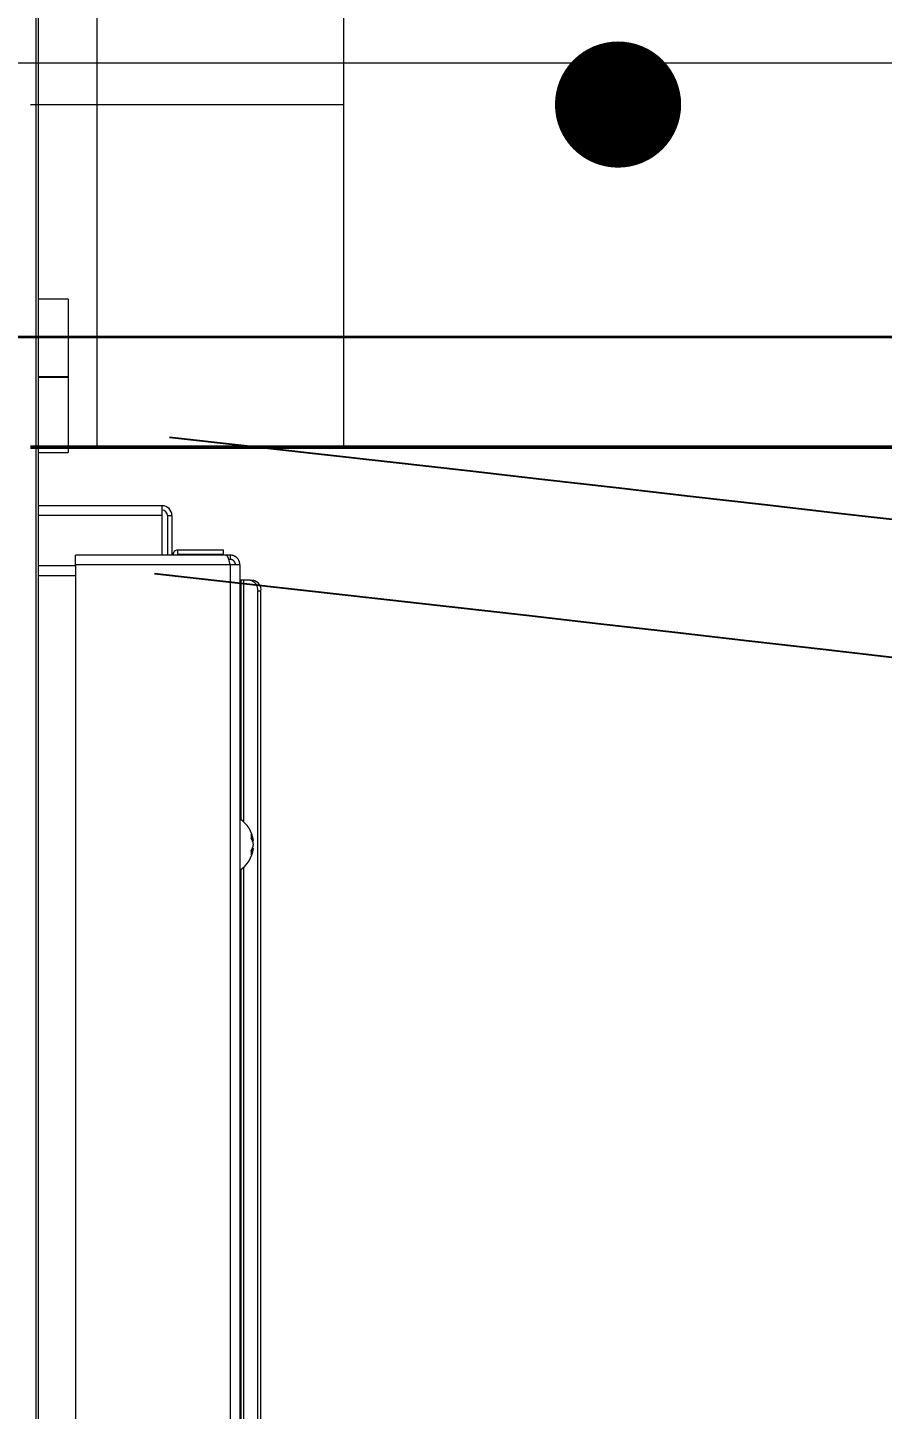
# Model space of a CAD drawing. Header units: metres. Extents: x -101133.8 to -101066.7, y -24899.3 to -24824.7.
# Drawn here: x -101109.7792 to -101109.6233, y -24848.5268 to -24848.2747 of the extents above; entities that cross this region are included whole.
import ezdxf

# ---------------------------------------------------------------- set-up
doc = ezdxf.new("R2010")
doc.units = ezdxf.units.M
doc.header["$LTSCALE"] = 0.2
doc.header["$PDSIZE"] = -5
doc.linetypes.add('AXES', pattern=[50.8, 31.75, -6.35, 6.35, -6.35])
doc.linetypes.add('CACHE', pattern=[9.525, 6.35, -3.175])
for name, color, linetype in [('CMT-COTATION DIVERS', 1, 'Continuous'), ('CMT-CVC-CTA1-SOUFFLAGE', 4, 'Continuous'), ('CMT-CVC-MATERIEL', 30, 'Continuous'), ('CMT-PLB-EV-SOUS DALLAGE', 1, 'Continuous'), ('CMT-VRV1', 5, 'Continuous')]:
    doc.layers.add(name, color=color, linetype=linetype)
doc.styles.get("Standard").update_dxf_attribs({"font": 'arial.ttf'})
doc.dimstyles.get("Standard").update_dxf_attribs({"dimtxt": 0.18, "dimasz": 0.18, "dimexe": 0.18, "dimexo": 0.0625, "dimgap": 0.09, "dimtad": 0, "dimtih": 1, "dimtoh": 1, "dimdec": 4, "dimzin": 0, "dimdsep": 46, "dimtxsty": 'Standard', "dimcen": 0.09, "dimadec": 0, "dimazin": 0, "dimtfac": 1, "dimtdec": 4, "dimtofl": 0, "dimtmove": 0, "dimatfit": 3, "dimfxl": 1, "dimtolj": 1, "dimtzin": 0, "dimarcsym": 0})

# ---------------------------------------------------------------- blocks, each defined once
blk = doc.blocks.new('Cassette 600x600')
at = {"linetype": 'Continuous', "lineweight": 13}
for p, q in [((-20381.93, 608.63), (-20381.93, 608.07)), ((-20089.53, 608.63), (-20381.93, 608.63)), ((-20089.53, 608.07), (-20381.93, 608.07)), ((-20383.93, 606.65), (-20383.93, 607.22)), ((-20383.93, 606.65), (-20383.93, 605.53)), ((-20383.93, 605.53), (-20383.93, 605.01)), ((-20339.85, 605.53), (-20383.93, 605.53)), ((-20340.29, 605.01), (-20383.93, 605.01)), ((-20383.93, 605.01), (-20383.93, 604.81)), ((-20336.44, 607.08), (-20336.44, 607.26)), ((-20335.02, 607.08), (-20335.02, 607.26)), ((-20105.45, 605.53), (-20331.61, 605.53)), ((-20105.89, 605.01), (-20331.17, 605.01)), ((-20388.53, 603.01), (-20387.73, 603.01)), ((-20388.53, 603.01), (-20388.53, 602.3)), ((-20387.73, 603.01), (-20387.73, 602.74)), ((-20386.73, 604.81), (-20084.73, 604.81)), ((-20386.73, 604.81), (-20386.73, 603.01)), ((-20386.73, 603.01), (-20386.73, 574.81)), ((-20386.73, 603.01), (-20084.73, 603.01)), ((-20389.43, 601.81), (-20389.43, 593.46)), ((-20388.63, 601.81), (-20389.43, 601.81)), ((-20388.63, 601.81), (-20388.63, 593.46)), ((-20388.53, 602.3), (-20388.53, 574.81)), ((-20395.73, 591.61), (-20395.73, 592.41)), ((-20395.73, 592.41), (-20388.53, 592.41)), ((-20388.63, 593.46), (-20389.43, 593.46)), ((-20397.53, 590.61), (-20397.53, 568.01)), ((-20395.73, 590.61), (-20397.53, 590.61)), ((-20395.73, 591.61), (-20388.53, 591.61)), ((-20388.53, 590.61), (-20395.73, 590.61)), ((-20395.73, 590.61), (-20395.73, 568.01)), ((-20386.73, 574.81), (-20388.53, 574.81)), ((-20386.73, 574.81), (-20084.73, 574.81)), ((-20386.54, 574.81), (-20386.54, 568.01)), ((-20384.74, 574.81), (-20384.74, 568.01)), ((-20435.23, 573.51), (-20435.23, 568.01)), ((-20435.23, 573.51), (-20421.02, 573.51)), ((-20421.02, 573.51), (-20421.02, 568.01)), ((-20421.02, 573.51), (-20420.92, 573.51)), ((-20420.92, 573.51), (-20420.92, 568.01)), ((-20420.92, 573.51), (-20407.23, 573.51)), ((-20407.23, 568.01), (-20407.23, 573.51)), ((-20573.93, 568.01), (-19987.53, 568.01)), ((-20573.93, 567.61), (-19987.53, 567.61))]:
    blk.add_line(p, q, dxfattribs=at)
for centre, radius, start, end in [((-20382.18, 606.87), 1.79, 81.9508, 168.5777), ((-20382.18, 606.3), 1.79, 81.9498, 168.5788), ((-20335.73, 601.64), 5.67, 97.1666, 146.0184), ((-20336.04, 604.22), 3.07, 97.4775, 119.9182), ((-20337.21, 604.26), 2.64, 82.2979, 97.7021), ((-20335.33, 604.22), 3.07, 97.4772, 119.9184), ((-20336.13, 604.22), 3.07, 60.0816, 82.5227), ((-20335.73, 601.64), 5.67, 33.9816, 82.8334), ((-20335.42, 604.22), 3.07, 60.0818, 82.5226), ((-20334.24, 604.26), 2.64, 82.2979, 97.7021), ((-20395.73, 590.61), 1.8, 90, 180), ((-20388.58, 593.46), 0.85, 180, 273.3723), ((-20388.58, 593.46), 0.05, 180, 0), ((-20395.73, 590.61), 1, 90, 180)]:
    blk.add_arc(centre, radius, start, end, dxfattribs=at)
for points in [[(-20386.73, 604.81), (-20386.78, 604.8), (-20386.83, 604.79), (-20386.89, 604.79), (-20386.94, 604.78), (-20386.99, 604.78), (-20387.04, 604.77), (-20387.09, 604.76), (-20387.14, 604.75), (-20387.19, 604.74), (-20387.24, 604.73), (-20387.29, 604.71), (-20387.34, 604.7), (-20387.39, 604.68), (-20387.44, 604.66), (-20387.49, 604.64), (-20387.54, 604.62), (-20387.58, 604.59), (-20387.63, 604.57), (-20387.67, 604.54), (-20387.72, 604.51), (-20387.76, 604.48), (-20387.8, 604.45), (-20387.84, 604.42), (-20387.88, 604.39), (-20387.92, 604.35), (-20387.96, 604.32), (-20388, 604.28), (-20388.04, 604.24), (-20388.07, 604.21), (-20388.1, 604.17), (-20388.14, 604.13), (-20388.17, 604.08), (-20388.2, 604.04), (-20388.23, 604), (-20388.26, 603.96), (-20388.29, 603.91), (-20388.31, 603.87), (-20388.34, 603.82), (-20388.36, 603.77), (-20388.38, 603.73), (-20388.4, 603.68), (-20388.42, 603.63), (-20388.44, 603.58), (-20388.45, 603.53), (-20388.47, 603.48), (-20388.48, 603.43), (-20388.49, 603.37), (-20388.5, 603.33), (-20388.51, 603.29), (-20388.51, 603.27), (-20388.51, 603.25), (-20388.51, 603.22), (-20388.52, 603.19), (-20388.52, 603.17), (-20388.52, 603.14), (-20388.52, 603.11), (-20388.53, 603.09), (-20388.53, 603.06), (-20388.53, 603.03), (-20388.53, 603.01)], [(-20388.53, 602.3), (-20388.52, 602.31), (-20388.52, 602.32), (-20388.51, 602.34), (-20388.51, 602.35), (-20388.5, 602.36), (-20388.49, 602.38), (-20388.48, 602.39), (-20388.48, 602.4), (-20388.46, 602.42), (-20388.45, 602.43), (-20388.44, 602.44), (-20388.42, 602.45), (-20388.41, 602.47), (-20388.39, 602.48), (-20388.36, 602.49), (-20388.34, 602.51), (-20388.32, 602.52), (-20388.29, 602.53), (-20388.27, 602.55), (-20388.24, 602.56), (-20388.21, 602.57), (-20388.18, 602.59), (-20388.15, 602.6), (-20388.11, 602.61), (-20388.08, 602.62), (-20388.04, 602.64), (-20388.01, 602.65), (-20387.97, 602.66), (-20387.93, 602.68), (-20387.89, 602.69), (-20387.85, 602.7), (-20387.81, 602.72), (-20387.77, 602.73), (-20387.72, 602.74), (-20387.68, 602.75), (-20387.64, 602.77), (-20387.59, 602.78), (-20387.54, 602.79), (-20387.5, 602.81), (-20387.45, 602.82), (-20387.4, 602.83), (-20387.35, 602.85), (-20387.3, 602.86), (-20387.26, 602.87), (-20387.2, 602.89), (-20387.15, 602.9), (-20387.09, 602.91), (-20387.05, 602.92), (-20387.02, 602.93), (-20387, 602.94), (-20386.97, 602.94), (-20386.95, 602.95), (-20386.92, 602.96), (-20386.89, 602.96), (-20386.86, 602.97), (-20386.84, 602.98), (-20386.81, 602.98), (-20386.78, 602.99), (-20386.76, 603), (-20386.73, 603.01)], [(-20386.73, 604.01), (-20386.76, 604), (-20386.79, 604), (-20386.82, 603.99), (-20386.86, 603.99), (-20386.89, 603.99), (-20386.92, 603.98), (-20386.95, 603.98), (-20386.98, 603.97), (-20387.01, 603.96), (-20387.04, 603.95), (-20387.07, 603.94), (-20387.1, 603.93), (-20387.13, 603.92), (-20387.16, 603.91), (-20387.18, 603.9), (-20387.21, 603.88), (-20387.24, 603.87), (-20387.26, 603.85), (-20387.29, 603.84), (-20387.32, 603.82), (-20387.34, 603.8), (-20387.36, 603.78), (-20387.39, 603.76), (-20387.41, 603.74), (-20387.43, 603.72), (-20387.46, 603.69), (-20387.48, 603.67), (-20387.5, 603.65), (-20387.52, 603.62), (-20387.53, 603.6), (-20387.55, 603.57), (-20387.57, 603.55), (-20387.59, 603.52), (-20387.6, 603.5), (-20387.62, 603.47), (-20387.63, 603.44), (-20387.64, 603.41), (-20387.66, 603.39), (-20387.67, 603.36), (-20387.68, 603.33), (-20387.69, 603.3), (-20387.7, 603.27), (-20387.7, 603.24), (-20387.71, 603.21), (-20387.72, 603.18), (-20387.72, 603.15), (-20387.72, 603.11), (-20387.73, 603.09), (-20387.73, 603.08), (-20387.73, 603.07), (-20387.73, 603.07), (-20387.73, 603.06), (-20387.73, 603.05), (-20387.73, 603.05), (-20387.73, 603.04), (-20387.73, 603.03), (-20387.73, 603.03), (-20387.73, 603.02), (-20387.73, 603.01), (-20387.73, 603.01)]]:
    blk.add_open_spline(points, degree=3, knots=[0, 0, 0, 0, 1, 1, 1, 2, 2, 2, 3, 3, 3, 4, 4, 4, 5, 5, 5, 6, 6, 6, 7, 7, 7, 8, 8, 8, 9, 9, 9, 10, 10, 10, 11, 11, 11, 12, 12, 12, 13, 13, 13, 14, 14, 14, 15, 15, 15, 16, 16, 16, 17, 17, 17, 18, 18, 18, 19, 19, 19, 20, 20, 20, 20], dxfattribs=at)
blk = doc.blocks.new('COT-45')
at = {"color": 0}
for p, q in [((0, -1), (0, 1)), ((-1, 0), (1, 0))]:
    blk.add_line(p, q, dxfattribs=at)
at = {"color": 0, "const_width": 0.4}
blk.add_lwpolyline([(-0.442, -0.442), (0.442, 0.442)], dxfattribs=at)
blk = doc.blocks.new('*D117')
at = {"layer": 'CMT-COTATION DIVERS', "color": 0, "lineweight": -2}
for p, q in [((-101111.62331, -24847.28014), (-101111.62331, -24847.25476)), ((-101106.09932, -24848.56773), (-101106.09932, -24847.25476)), ((-101111.59831, -24847.30476), (-101106.12432, -24847.30476))]:
    blk.add_line(p, q, dxfattribs=at)
at = {"layer": 'Defpoints', "color": 0, "lineweight": 15}
for p in [(-101106.09932, -24847.30476), (-101111.62331, -24847.31014), (-101106.09932, -24848.59773)]:
    blk.add_point(p, dxfattribs=at)
at = {"layer": 'CMT-COTATION DIVERS', "color": 0, "lineweight": -2, "xscale": 0.025, "yscale": 0.025, "zscale": 0.025, "rotation": 180}
blk.add_blockref('COT-45', (-101111.62331, -24847.30476), dxfattribs=at)
at = {"layer": 'CMT-COTATION DIVERS', "color": 0, "lineweight": -2, "xscale": 0.025, "yscale": 0.025, "zscale": 0.025}
blk.add_blockref('COT-45', (-101106.09932, -24847.30476), dxfattribs=at)
at = {"layer": 'CMT-COTATION DIVERS', "color": 0, "lineweight": 15, "insert": (-101108.86131, -24847.22897), "char_height": 0.075, "attachment_point": 5}
blk.add_mtext('\\A1;552', dxfattribs=at)

msp = doc.modelspace()

# ---------------------------------------------------------------- linework, layer by layer
at = {"layer": 'CMT-CVC-CTA1-SOUFFLAGE', "color": 8, "linetype": 'CACHE', "lineweight": 20}
msp.add_line((-101109.76654, -24848.35127), (-101109.76654, -24848.22627), dxfattribs=at)
at = {"layer": 'CMT-CVC-CTA1-SOUFFLAGE', "color": 8, "lineweight": 20}
msp.add_line((-101109.72154, -24848.35127), (-101109.72154, -24848.22627), dxfattribs=at)
at = {"layer": 'CMT-CVC-CTA1-SOUFFLAGE', "color": 8, "linetype": 'AXES', "lineweight": 20}
msp.add_line((-101109.77871, -24848.28877), (-101109.72154, -24848.28877), dxfattribs=at)
at = {"layer": 'CMT-CVC-CTA1-SOUFFLAGE', "lineweight": 50}
msp.add_line((-101109.77871, -24848.35127), (-101109.72154, -24848.35127), dxfattribs=at)
at = {"layer": 'CMT-CVC-CTA1-SOUFFLAGE', "color": 7, "lineweight": 50}
msp.add_line((-101109.72154, -24848.35127), (-101109.62154, -24848.35127), dxfattribs=at)
at = {"layer": 'CMT-CVC-CTA1-SOUFFLAGE', "color": 7, "lineweight": 35}
msp.add_lwpolyline([(-101109.63088, -24848.24811, 0, 0, 0), (-101109.67561, -24848.29284, 0.0115, 0.0115, 1), (-101109.66747, -24848.2847, 0.0115, 0.0115, 1), (-101109.67561, -24848.29284, 0, 0, 0), (-101109.7122, -24848.32943, 0, 0, 0)], format="xyseb", dxfattribs=at)
at = {"layer": 'CMT-PLB-EV-SOUS DALLAGE', "color": 8, "linetype": 'AXES', "lineweight": 20}
msp.add_line((-101106.34802, -24848.28119), (-101112.80784, -24848.28119), dxfattribs=at)
at = {"layer": 'CMT-PLB-EV-SOUS DALLAGE', "lineweight": 35}
msp.add_line((-101106.34802, -24848.33119), (-101112.80784, -24848.33119), dxfattribs=at)
at = {"layer": 'CMT-VRV1', "linetype": 'Continuous'}
for points in [[(-101106.78851, -24847.47532), (-101106.78851, -24847.7104), (-101107.02239, -24847.92804), (-101108.05312, -24848.60988), (-101109.17638, -24848.43873), (-101109.75609, -24848.37436)], [(-101106.81351, -24847.47532), (-101106.81351, -24847.69952), (-101107.03791, -24847.90833), (-101108.05887, -24848.58371), (-101109.17312, -24848.41394), (-101109.75333, -24848.34951)]]:
    msp.add_open_spline(points, degree=3, dxfattribs=at)

# ---------------------------------------------------------------- block references
at = {"layer": 'CMT-CVC-MATERIEL', "xscale": 0.001, "yscale": 0.001, "zscale": 0.001, "rotation": 270}
msp.add_blockref('Cassette 600x600', (-101110.34531, -24868.75947), dxfattribs=at)

# ---------------------------------------------------------------- dimensions: what is measured, and where the dimension line sits
at = {"layer": 'CMT-COTATION DIVERS', "lineweight": 15}
dim = msp.add_linear_dim(base=(-101106.09932, -24847.30476), p1=(-101111.62331, -24847.31014), p2=(-101106.09932, -24848.59773), dimstyle='Standard', override={"dimscale": 0.05, "dimtxt": 1.5, "dimasz": 0.5, "dimexe": 1, "dimexo": 0.6, "dimgap": 0.75, "dimtad": 1, "dimtih": 0, "dimtoh": 0, "dimdec": 0, "dimlfac": 100, "dimblk": 'COT-45', "dimcen": 0, "dimadec": 2, "dimazin": 2, "dimtdec": 2, "dimtix": 1, "dimtmove": 1, "dimfrac": 1}, dxfattribs=at)
dim.commit()
dim.dimension.update_dxf_attribs({"geometry": '*D117', "text_midpoint": (-101108.86131, -24847.22897)})

doc.saveas('drawing.dxf')
